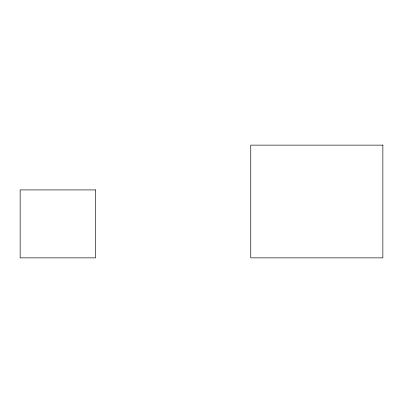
<?xml version="1.0" encoding="UTF-8"?>
<svg xmlns="http://www.w3.org/2000/svg" width="403" height="403" viewBox="0 0 403 403"><rect width="100%" height="100%" fill="white"/><g stroke="black" fill="none" stroke-linecap="round" stroke-linejoin="round"><path stroke-width="0.6" d="M382.85 145.135L250.757 145.135L250.757 257.865L382.85 257.865L382.85 145.135M95.627 189.919L20.15 189.919L20.15 257.865L95.627 257.865L95.627 189.919"/></g></svg>
